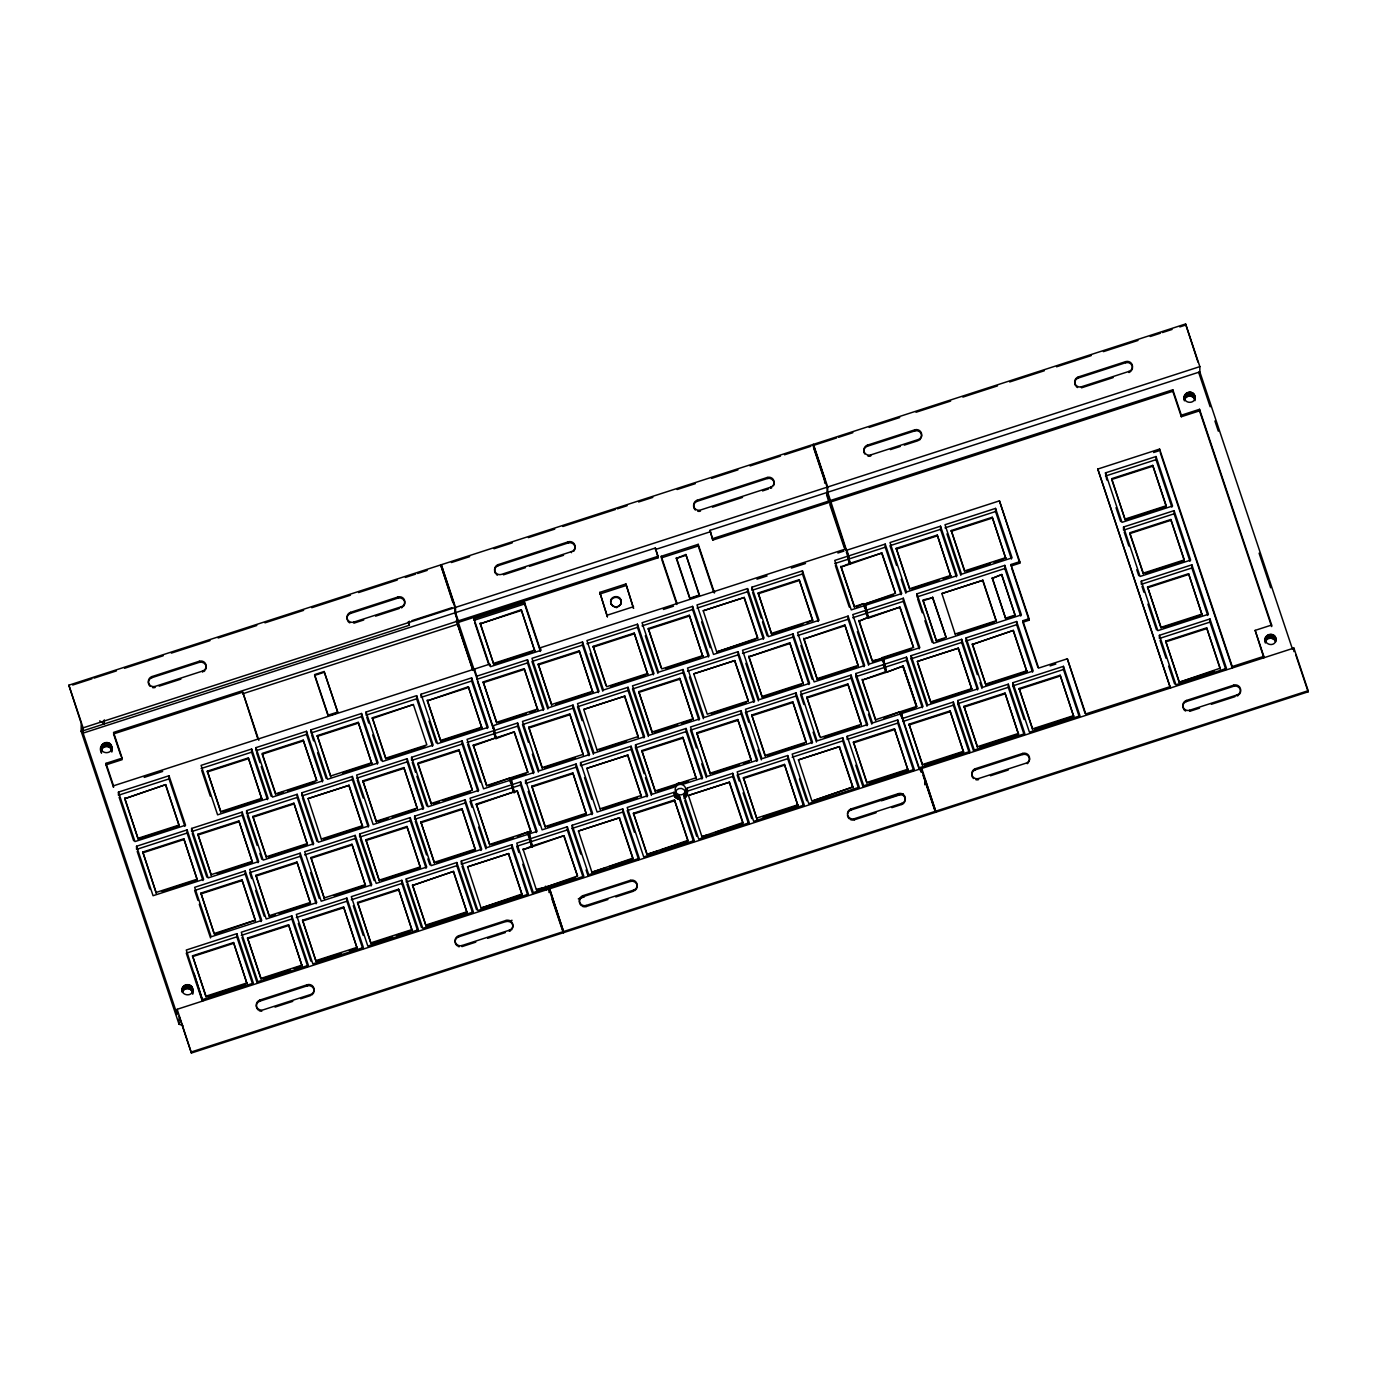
<?xml version="1.0" encoding="UTF-8"?>
<svg xmlns="http://www.w3.org/2000/svg" width="1377" height="1377" viewBox="0 0 1377 1377"><rect width="100%" height="100%" fill="white"/><g stroke="black" fill="none" stroke-linecap="round" stroke-linejoin="round"><path stroke-width="1.5" d="M182.883 1025.504L179.044 1024.23L81.191 731.394L81.209 723.252L68.85 685.195L440.692 564.914L454.944 607.567L454.944 612.834L457.698 621.079L113.551 732.409L122.14 758.125L106.012 763.34L105.995 764.872L113.516 787.334L113.516 785.802L473.808 669.274L494.274 730.533L467.044 739.346L483.568 788.814L510.781 780.019L513.759 791.913L476.287 804.03L489.764 844.394L527.236 832.276L517.373 836.287M179.044 1024.23L179.062 1016.071L191.403 1053.026L563.279 932.745L563.279 931.644L549.027 889.008L177.168 1009.289L177.151 1014.574L83.102 733.115L83.102 727.848L68.85 685.195M101.227 747.246C100.401 754.63 112.828 754.355 111.812 747.074C110.074 738.072 96.975 744.251 101.227 752.238C100.211 745.577 111.262 744.32 111.795 751.033M101.468 753.271L101.399 746.248M101.76 749.295L101.778 745.318M102.311 748.434L102.311 744.475M103.017 747.694L103.017 743.735M103.877 747.109L103.877 743.132M104.308 719.844L104.308 723.923L99.695 720.877M104.859 746.678L104.859 742.702M105.909 746.454L105.909 742.478M106.941 746.42L106.958 742.461M107.957 746.609L107.974 742.633M108.921 746.971L108.921 743.012M109.781 747.504L109.781 743.546M110.521 748.21L110.521 744.234M111.141 749.036L111.141 745.077M111.571 750L111.571 746.041M111.812 752.066L111.812 747.074M118.456 792.102L118.439 795.252L169.01 778.9L169.01 775.75L118.456 792.102L134.98 841.571L185.551 825.219L169.01 775.75M122.14 758.125L122.14 759.656L105.995 764.872M124.705 798.712L165.722 784.615L179.217 825.804L138.182 839.075L124.705 798.712L165.722 784.615M136.547 846.253L136.547 849.402L187.1 833.051L187.117 829.883L136.547 846.253L153.071 895.721L203.641 879.352L187.117 829.883M138.182 839.075L124.705 797.885M142.795 852.036L156.29 893.225L142.795 852.036L183.829 838.765L197.307 879.955L162.142 891.332M182.332 988.376C180.094 995.502 192.298 997.55 192.746 990.235C193.348 981.681 178.941 983.953 182.332 992.352C183.623 986.965 192.315 987.636 192.728 993.178M182.693 991.423L182.711 987.447M183.244 990.562L183.244 986.603M197.307 879.955L183.829 838.765M183.95 989.822L183.95 985.863M184.793 989.237L184.811 985.261M185.792 988.806L185.792 984.83M186.842 988.583L186.842 984.607M187.874 988.566L187.892 984.589M188.89 988.738L188.89 984.762M189.837 989.099L189.854 985.14M190.697 989.633L190.714 985.674M191.455 990.338L191.455 986.362M191.61 828.438L191.61 831.588L242.163 815.236L242.18 812.086L191.61 828.438L208.151 877.906L258.704 861.554L242.18 812.086M191.403 1053.026L177.168 1009.289M192.057 991.182L192.074 987.206M192.505 992.146L192.505 988.17M206.016 997L192.522 955.81L233.556 942.539L247.034 983.729L233.556 942.539M192.746 994.211L192.746 989.202M194.019 973.229L202.798 1001.01L186.274 950.027L236.844 933.675L253.368 983.144L202.798 999.495M197.858 834.221L211.352 875.411L197.858 834.221L238.892 820.95L252.387 862.14L217.222 873.517M213.71 932.263L200.904 893.105L241.939 879.834L255.416 920.197L214.399 934.294L200.904 893.105M220.819 812.344L207.325 771.172L248.359 757.901L261.837 799.073L248.359 757.901M252.697 984.314L236.827 936.825L236.844 933.675M252.387 862.14L238.892 820.95M255.416 921.024L241.939 879.834M257.499 737.934L242.748 692.132L113.534 733.924L120.952 756.093M261.079 921.609L245.209 874.12L245.226 870.97L194.656 887.322L211.18 936.79L261.75 920.421L245.226 870.97M246.603 810.64L246.603 813.807L297.174 797.438L297.174 794.288L246.603 810.64L263.145 860.109L313.698 843.757L297.174 794.288M261.028 979.202L247.533 938.012L288.568 924.742L302.062 965.931L288.568 924.742M267.499 799.658L251.63 752.169L251.647 749.019L201.076 765.371L217.6 814.84L268.171 798.488L251.647 749.019M266.346 857.613L252.852 816.441L293.886 803.17L307.381 844.342L268.308 856.993M275.28 914.603L269.41 916.497L255.915 875.307L296.95 862.036L310.445 903.226L279.187 913.33M255.95 747.625L255.95 750.775L306.503 734.423L306.52 731.273L255.95 747.625L272.474 797.094L323.044 780.742L306.52 731.273M269.41 916.497L255.915 875.307M307.725 966.516L291.855 919.027L291.855 915.877L241.285 932.229L257.826 981.698L308.379 965.346L291.855 915.877M307.381 844.342L293.886 803.17M310.445 903.226L296.95 862.036M316.108 903.811L300.238 856.322L300.238 853.172L249.667 869.524L266.209 918.993L316.762 902.623L300.238 853.172M301.787 792.791L301.787 795.958L352.357 779.589L352.357 776.439L301.787 792.791L318.328 842.259L368.898 825.907L352.357 776.439M341.462 953.194L316.056 961.404L302.561 920.215L343.596 906.944L357.091 948.133L343.596 906.944M316.71 780.518L303.233 740.137L262.198 753.408L275.693 793.789L316.71 780.518L303.233 740.137M308.052 798.591L349.07 785.32L308.052 798.591L321.529 839.763M310.995 729.827L310.978 732.977L361.549 716.625L361.549 713.475L310.995 729.827L327.519 779.296L378.09 762.927L361.549 713.475M310.927 857.527L324.404 898.699L310.927 857.527L351.944 844.256L365.439 885.428L334.181 895.549M316.056 961.404L302.561 920.215M330.721 776.8L317.244 735.611L358.261 722.34L371.756 763.529L358.261 722.34M337.692 712.064L324.129 671.511L314.61 674.592L328.156 715.145L337.692 712.064L324.129 671.511M362.753 948.719L346.884 901.229L346.884 898.079L296.313 914.431L312.854 963.9L363.408 947.548L346.884 898.079M365.439 885.428L351.944 844.256M371.101 886.013L355.232 838.524L355.232 835.374L304.678 851.726L321.202 901.195L371.773 884.843L355.232 835.374M392.531 936.67L371.05 943.624L357.555 902.434L398.59 889.163L412.084 930.353L398.59 889.163M359.655 833.946L359.655 837.096L410.226 820.744L410.226 817.594L359.655 833.946L376.196 883.414L426.75 867.062L410.226 817.594M323.492 839.144L362.564 826.493L349.07 785.32M376.351 822.035L362.857 780.845L403.891 767.574L417.386 808.764L403.891 767.574M366.075 712.012L366.075 715.162L416.629 698.81L416.646 695.643L366.075 712.012L382.599 761.464L433.17 745.112L416.646 695.643M365.903 839.729L379.398 880.919L365.903 839.729L406.938 826.458L420.433 867.648L381.36 880.282M371.05 943.624L357.555 902.434M385.818 758.985L372.324 717.796L413.358 704.525L426.853 744.888L385.818 758.159L372.324 717.796M417.73 930.938L401.86 883.449L401.877 880.282L351.307 896.651L367.831 946.102L418.401 929.75L401.877 880.282M406.267 878.87L406.267 882.02L456.837 865.668L456.837 862.501L406.267 878.87L422.808 928.339L473.361 911.97L456.837 862.501M420.433 867.648L406.938 826.458M423.049 809.349L407.179 761.86L407.179 758.71L356.609 775.062L373.15 824.53L423.703 808.179L407.179 758.71M82.74 727.882L81.191 731.394L409.313 625.261L409.313 621.182M411.585 757.281L411.585 760.431L462.138 744.079L462.156 740.929L411.585 757.281L428.109 806.75L478.68 790.398L462.156 740.929M412.515 885.463L453.549 871.383L467.044 912.572L426.009 925.843L412.515 885.463L453.549 871.383M413.358 704.525L372.324 718.605M414.632 816.165L414.632 819.315L465.202 802.963L465.202 799.813L414.632 816.165L431.173 865.634L481.726 849.265L465.202 799.813M434.375 863.138L420.88 821.949L461.915 808.678L475.409 849.867L436.337 862.501M421.069 694.215L421.069 697.364L471.623 681.013L471.64 677.863L421.069 694.215L437.593 743.683L488.164 727.331L471.64 677.863M426.009 925.843L412.515 884.654M479.885 728.553L440.812 741.187L427.318 700.824L468.352 686.727L481.847 727.917L468.352 686.727M440.692 564.914L452.861 602.506M440.812 741.187L427.318 699.998M524.534 602.369L524.534 603.987L473.963 620.356L473.963 618.721L524.534 602.369L540.214 649.307L540.232 647.792L845.977 548.889L845.977 550.404L829.866 502.226L827.112 492.45L827.129 487.183L812.878 444.53L441.294 564.725L453.653 602.765M441.294 564.725L455.546 607.377L455.546 614.176L474.394 670.599L474.411 669.084L489.661 664.144L490.505 666.657L541.075 650.305L540.232 647.792M473.12 670.41L457.698 624.246L457.698 621.079M458.3 620.889L458.3 622.421L658.086 557.788L658.086 556.274L655.332 548.029L455.546 612.645L458.3 620.889L658.086 556.274M472.363 790.174L458.868 749.794L417.833 763.065L431.328 803.445L472.363 790.174L458.868 749.794M461.329 861.055L461.329 864.205L511.9 847.853L511.9 844.703L461.329 861.055L477.871 910.524L528.424 894.172L511.9 844.703M475.409 849.867L461.915 808.678M467.578 866.839L508.612 853.568L467.578 866.839L481.072 908.028L522.107 894.757L508.612 853.568M486.683 786.026L473.292 745.129L495.668 737.9L494.274 730.533M489.764 845.22L476.287 804.03M476.786 676.176L476.769 679.343L527.494 662.922L527.511 659.772L476.786 676.176L474.411 669.084M532.796 651.528L493.706 664.162L480.212 623.798L521.246 609.718L534.741 650.891L521.246 609.718M481.072 908.028L522.107 893.948M496.684 723.097L483.189 681.925L524.224 668.654L537.718 709.826L524.224 668.654M489.661 664.144L489.661 665.659L473.963 618.721M527.511 659.772L544.035 709.241L493.31 725.645L493.31 728.812L477.44 681.322M493.706 664.162L480.229 622.989M496.271 737.693L514.327 731.858L496.271 738.52L493.31 725.645M473.292 745.955L495.668 737.9M511.074 782.79L509.765 778.074L527.821 772.239L514.327 731.858M510.781 780.019L510.764 783.169L509.197 778.246L486.787 785.51L473.292 745.129M494.877 730.344L517.614 722.994L534.138 772.463L511.401 779.812L511.401 782.962L509.765 778.074M514.327 791.723L517.304 790.759L514.327 792.532L511.401 779.812M533.467 773.633L517.597 726.144L517.614 722.994M536.462 832.534L520.592 785.045L520.592 781.895L512.933 784.374M531.832 846.063L523.002 849.729L531.832 846.872L528.871 834.032L486.563 847.716L470.022 798.247L512.296 784.563M525.549 780.38L525.549 783.53L576.102 767.178L576.12 764.011L525.549 780.38L542.09 829.849L592.644 813.48L576.12 764.011M530.799 831.123L527.821 832.913L530.799 831.123L517.304 790.759M527.821 772.239L514.327 732.684M542.228 768.4L528.734 727.211L569.768 713.94L583.263 754.321L542.228 767.591L528.734 727.211M528.871 834.032L528.871 837.182L527.236 832.276M520.592 781.895L537.116 831.347L529.457 833.825L529.457 836.992L527.821 832.087M532.417 845.874L564.019 835.65L532.417 846.683L529.457 833.825M545.292 827.353L531.797 786.164L572.832 772.893L586.327 814.082L547.237 826.716M523.002 848.92L536.479 890.11L543.554 887.821M551.712 705.299L538.218 664.127L579.252 650.856L592.73 692.029L579.252 650.856M545.326 887.253L536.496 889.284M564.019 835.65L577.514 876.013L545.912 887.063L575.534 877.476M549.01 892.52L549.027 889.008M552.057 899.301L563.279 932.745M563.864 932.556L549.612 888.819L921.179 768.624L935.431 811.277L935.431 812.361L563.864 932.556L549.612 888.819M583.177 877.424L567.307 829.935L567.307 826.768L531.023 838.507M583.263 755.13L569.768 713.94M580.767 854.136L572.178 828.403L572.178 825.253L622.748 808.901L639.272 858.353L588.719 874.722L572.178 825.253M586.327 814.082L572.832 772.893M588.908 755.715L573.039 708.226L573.056 705.076L522.485 721.428L539.009 770.896L589.58 754.544L573.056 705.076M577.514 876.013L564.019 836.459M578.426 831.037L619.461 817.766L578.426 831.037L591.921 872.226L605.605 867.803M580.56 762.583L580.56 765.732L631.114 749.381L631.131 746.231L580.56 762.583L597.102 812.051L647.655 795.699L631.131 746.231M598.393 692.614L582.523 645.125L582.523 641.975L531.97 658.326L548.494 707.795L599.064 691.443L582.523 641.975M583.745 709.43L624.779 696.142L583.745 709.43L597.239 750.603M586.809 768.366L627.843 755.095L586.809 768.366L600.303 809.556M591.921 872.226L632.955 858.129L619.461 817.766M605.983 685.505L593.177 646.347L634.212 633.076L647.689 674.265L634.212 633.076M599.804 592.385L607.395 616.758L599.804 592.385L625.915 583.951L633.523 608.324L625.915 583.951M612.713 605.828L610.923 603.333C612.283 608.135 619.891 607.928 621.096 603.126M610.854 600.269L610.854 601.095C612.025 596.241 619.65 596.086 621.027 600.871C620.683 594.451 609.804 595.639 610.665 602.076M613.574 606.362L616.569 607.687L618.617 606.224M619.461 605.622L620.166 604.899M620.717 604.055L621.251 601.095L621.096 603.935M638.618 859.541L622.748 812.051L622.748 808.901M643.92 737.917L628.05 690.428L628.067 687.278L577.497 703.63L594.021 753.099L644.591 736.747L628.067 687.278M646.932 854.428L633.437 813.239L674.472 799.968L687.966 840.349L646.932 854.428L656.691 851.279M644.126 773.685L635.52 747.952L635.537 744.802L686.09 728.45L702.631 777.919L684.317 783.84L678.259 783.014L673.887 787.214L652.061 794.271L635.537 744.802M653.352 674.85L637.482 627.361L637.482 624.194L586.929 640.563L603.453 690.015L654.023 673.663L637.482 624.194M652.233 732.822L638.739 691.633L679.773 678.362L693.268 719.551L679.773 678.362M627.843 755.095L641.338 796.285L627.843 755.921M655.28 791.775L641.785 750.585L682.82 737.315L696.297 778.504L682.82 737.315M661.098 667.69L648.292 628.514L689.326 615.244L702.804 656.433L689.326 615.244M658.086 557.788L655.332 548.029M661.27 556.291L661.253 557.926L698.242 545.963L698.242 544.328L661.27 556.291L676.83 602.885M693.612 841.708L679.532 799.572L675.143 797.317L674.024 792.309L627.189 807.456L643.713 856.924L694.283 840.572L679.532 796.422L676.141 795.08L674.024 792.309M674.351 796.199L674.351 793.049M660.599 850.005L687.966 841.158L674.472 799.968M675.143 797.317L675.16 794.168M689.911 598.978L676.348 558.408L685.884 554.501L699.447 595.071L691.822 598.358M676.141 798.23L676.141 795.08M677.277 798.935L677.277 795.786M678.534 799.4L678.534 796.25M679.532 799.572L679.532 796.422M698.931 720.137L683.061 672.647L683.061 669.48L632.491 685.849L649.032 735.318L699.585 718.949L683.061 669.48M687.295 788.023L687.243 791.482L684.128 795.458L684.128 798.626L686.744 795.872L687.278 791.173L732.753 776.473L732.753 773.306L687.295 788.023L687.484 793.324M685.075 797.954L685.092 794.787M699.43 595.897L685.884 554.501M686.021 796.973L686.021 793.823M701.96 779.089L686.09 731.6L686.09 728.45M686.744 795.872L686.744 792.722M687.243 794.649L687.243 791.482M688.431 795.458L729.466 782.188L688.431 795.458L701.926 836.648L707.795 834.737M708.466 657.018L692.597 609.529L692.597 606.379L642.043 622.731L658.567 672.2L709.138 655.848L692.597 606.379M693.767 673.835L734.802 660.564L693.767 673.835L707.262 714.198L748.296 700.927L734.802 660.564M710.239 773.994L696.762 732.805L737.779 719.534L751.274 759.915L710.239 773.185L696.762 732.805M701.926 836.648L742.96 822.551L729.466 782.188M703.234 610.751L744.268 597.48L703.234 610.751L716.728 651.923L755.801 639.289M854.48 607.395L840.986 567.014L849.747 564.191L848.352 556.015L830.451 500.505L1172.825 389.777L1172.825 391.292L712.787 540.094L710.033 530.334L827.112 492.45M712.787 540.094L710.033 530.334M714.491 591.422L714.491 592.936L698.242 544.328M716.728 651.923L757.763 637.844L744.268 597.48M751.274 760.724L737.779 719.534M753.959 702.339L738.089 654.85L738.089 651.682L687.519 668.052L704.06 717.503L754.613 701.151L738.089 651.682M756.937 761.309L741.067 713.82L741.067 710.67L690.497 727.022L707.038 776.49L757.608 760.138L741.067 710.67M743.408 777.678L756.902 818.867L743.408 777.678L784.442 764.407L797.92 805.597L762.755 816.974M763.409 639.238L747.539 591.749L747.556 588.599L696.986 604.951L713.51 654.419L764.08 638.067L747.556 588.599M748.296 700.927L734.802 661.373M801.345 684.593L762.256 697.227L748.778 656.863L789.796 642.766L803.29 683.956L789.796 642.766M765.199 756.214L751.722 715.024L792.739 701.754L806.233 742.134L765.216 755.405L751.722 715.024M751.911 587.187L751.911 590.337L802.481 573.985L802.481 570.835L751.911 587.187L768.452 636.656L819.022 620.304L802.481 570.835M802.911 624.056L771.654 634.16L758.176 592.971L799.194 579.7L812.688 620.08L806.819 622.783M762.256 697.227L748.778 656.037M771.654 634.16L758.176 592.971M797.92 805.597L784.442 764.407M803.583 806.182L787.713 758.693L787.713 755.525L737.16 771.895L753.684 821.363L804.254 804.994L787.713 755.525M806.233 742.943L792.739 701.754M808.953 684.541L793.083 637.052L793.083 633.902L742.53 650.254L759.054 699.723L809.624 683.371L793.083 633.902M811.896 743.528L796.026 696.039L796.026 692.889L745.473 709.241L761.997 758.71L812.568 742.358L796.026 692.889M798.436 759.88L839.454 746.609L798.436 759.88L811.914 801.07L852.948 786.973L839.454 746.609M812.688 620.889L799.194 579.7M856.374 666.778L817.301 679.429L803.807 639.048L844.841 624.969L858.336 666.158L844.841 624.969M819.608 736.385L806.802 697.21L847.836 683.939L861.313 724.319L820.296 737.59L806.802 697.21M812.878 445.632L812.878 444.53M1292.521 649.273L1199.832 371.893L1199.849 366.626L1185.597 323.974L813.463 444.341L813.463 445.442L836.579 437.955M817.301 679.429L803.824 638.24M824.668 483.12L824.668 479.093M830.451 500.505L827.697 492.26L827.715 486.993L813.463 444.341M840.986 567.014L849.747 563.365M858.611 788.384L842.741 740.895L842.741 737.728L792.171 754.097L808.712 803.566L859.282 787.196L842.741 737.728M847.182 736.299L847.165 739.449L897.735 723.097L897.735 719.947L847.182 736.299L863.706 785.768L914.276 769.416L897.735 719.947M861.313 725.128L847.836 683.939M863.999 666.743L848.129 619.254L848.129 616.087L797.558 632.456L814.1 681.908L864.67 665.556L848.129 616.087M850.332 563.176L881.934 552.969L850.332 564.002L847.044 550.129L999.444 500.849L1019.772 561.661L1019.772 563.193L1010.959 566.033L1010.959 564.518L1019.772 561.661M866.976 725.713L851.106 678.224L851.106 675.074L800.553 691.426L817.077 740.895L867.648 724.543L851.106 675.074M813.876 800.433L852.948 786.973M866.925 783.272L853.43 742.083L894.465 728.812L907.942 770.001L868.87 782.635M867.166 710.308L855.926 676.658L855.926 673.508L884.533 664.265L882.984 659.617L869.283 664.058L852.742 614.59L866.443 610.149L864.894 605.484L851.261 609.891L834.737 560.422L848.352 556.015M871.813 659.531L858.99 621.182L867.854 617.516L866.443 610.149M885.927 671.615L862.174 680.118L885.927 672.441L884.533 664.265M840.986 566.205L854.48 606.568L863.241 603.746L856.236 606.827M881.934 552.969L895.429 593.332L863.827 604.365L893.449 594.778M864.894 605.484L864.876 608.634L863.241 603.746M848.938 555.826L885.222 544.087L901.746 593.556L865.479 605.295L865.462 608.445L863.827 603.556M868.439 617.326L900.024 607.102L868.439 618.135L865.479 605.295M858.99 621.182L867.854 617.516M859.007 620.373L872.484 661.562L879.576 659.273M881.332 658.688L872.484 660.736M886.513 672.251L903.209 666.02L886.513 672.251L881.917 657.69L913.519 647.465L900.024 607.102M883.552 662.578L883.569 659.428L919.836 647.689L903.312 598.22L867.028 609.959M886.513 671.425L883.569 659.428M901.092 594.726L885.222 547.237L885.222 544.087M907.942 770.001L894.465 728.812M895.429 593.332L881.934 553.778M909.732 589.528L896.238 548.339L937.272 535.068L950.75 576.257L937.272 535.068M862.191 679.291L875.669 719.672L899.422 711.995L883.586 717.916M902.055 718.725L900.007 711.806L916.703 706.401L903.209 666.02M885.118 664.075L906.496 657.156L923.038 706.625L901.642 713.544L901.642 716.694L900.007 711.806M919.182 648.877L903.312 601.388L903.312 598.22M919.079 768.882L903.209 721.393L901.642 713.544M922.366 707.795L906.496 660.306L906.496 657.156M922.521 765.354L909.027 724.182L950.061 710.911L963.556 752.083L924.483 764.734M926.979 706.298L911.109 658.808L911.109 655.659L961.68 639.307L978.204 688.775L927.65 705.127L911.109 655.659M913.519 647.465L900.024 607.911M916.703 706.401L903.209 666.847M916.979 593.814L916.962 596.964L1004.831 568.512L1004.831 565.362L916.979 593.814L933.503 643.283L1021.39 614.882L1004.831 565.362M917.357 661.442L958.392 648.171L917.357 661.442L930.852 702.631L969.924 689.997M921.764 771.963L921.764 768.435L1293.898 648.068L1308.15 690.72L1308.15 691.805L936.016 812.172L924.81 778.625M924.793 784.77L924.81 780.742M932.539 597.687L923.02 599.942L936.567 641.303L923.02 600.768L932.539 597.687L946.102 637.413L932.556 596.861M936.016 812.172L921.764 768.435M956.413 576.825L940.543 529.353L940.543 526.186L889.99 542.555L906.514 592.007L957.084 575.655L940.543 526.186M941.885 593.556L982.903 580.285L941.885 593.556L955.363 634.745M963.556 752.083L950.061 710.911M964.726 571.713L951.249 530.524L992.266 517.253L1005.761 558.442L992.266 517.253M969.201 752.651L953.349 705.179L953.349 702.029L903.226 718.243M973.625 751.222L957.738 703.699L957.738 700.532L1008.308 684.18L1024.849 733.683L974.279 750.052L957.738 700.532M977.55 689.946L961.68 642.457L961.68 639.307M977.481 747.504L963.986 706.332L1005.021 693.061L1018.515 734.234L979.426 746.885M977.343 674.661L966.103 641.028L966.103 637.878L1016.674 621.509L1033.198 670.978L982.644 687.347L966.103 637.878M958.392 648.171L971.887 689.361L958.392 648.997M972.351 644.47L1013.386 630.391L1026.881 671.58L985.846 684.851L972.351 644.47L1013.386 630.391M985.846 684.851L972.351 643.661M992.249 578.374L1001.767 574.484L1015.314 615.846L1005.795 618.927L992.249 578.374L1001.767 574.484M1011.424 559.028L995.554 511.538L995.554 508.388L945.001 524.74L961.525 574.209L1012.095 557.857L995.554 508.388M982.903 580.285L996.397 621.475L982.903 581.111M999.444 500.849L1019.772 563.193M1018.515 734.234L1005.021 693.061M1005.795 618.927L992.249 577.565M1024.178 734.853L1008.291 687.33L1008.308 684.18M1024.127 719.517L1012.887 685.866L1012.887 682.699L1063.457 666.348L1079.981 715.816L1029.428 732.185L1012.887 682.699M1032.543 672.165L1016.674 624.676L1016.674 621.509M1032.63 729.672L1019.135 688.5L1060.17 675.229L1073.664 716.401L1034.592 729.053M1037.983 667.621L1022.818 622.249L1022.818 620.717L1029.067 618.703L1010.959 564.518M1022.818 622.249L1029.067 620.218L1029.067 618.703M1073.664 716.401L1060.17 675.229M1079.327 716.987L1063.457 669.497L1063.457 666.348M1022.818 620.717L1038.637 668.086L1067.33 658.791L1085.11 713.493M1097.779 469.058L1170.45 688.07L1097.779 469.058L1159.589 449.057L1232.277 666.554L1263.828 656.347L1255.153 630.373L1271.625 625.038L1199.539 409.313L1181.328 415.217L1181.328 416.732L1199.522 410.845L1199.539 409.313M1106.781 479.988L1105.456 472.879L1156.026 456.527L1172.55 505.996L1121.98 522.348L1105.456 472.879M1123.546 526.995L1123.529 530.145L1174.099 513.793L1174.099 510.643L1123.546 526.995L1140.07 576.464L1190.64 560.112L1174.099 510.643M1152.738 465.392L1166.233 506.581L1125.198 519.852L1111.704 478.662L1152.738 465.392L1166.233 505.755L1125.198 519.043M1141.309 581.18L1141.309 584.33L1191.862 567.978L1191.88 564.811L1141.309 581.18L1157.85 630.649L1208.404 614.28L1191.88 564.811M1161.052 628.153L1147.557 586.963L1188.592 573.693L1202.087 614.882L1188.592 573.693M1171.879 507.166L1156.009 459.677L1156.026 456.527M1159.4 635.313L1159.4 638.463L1209.953 622.111L1209.97 618.944L1159.4 635.313L1175.941 684.782L1226.494 668.413L1209.97 618.944M1159.589 449.057L1159.589 450.589L1153.616 452.517M1179.142 682.286L1165.648 641.097L1206.682 627.826L1220.177 668.189L1179.142 682.286L1214.307 670.909M1145.234 573.331L1184.306 560.697L1170.829 519.508L1129.794 532.779L1143.289 573.159L1184.306 559.888L1170.829 519.508M1184.409 400.827C1180.605 392.273 1195.219 388.417 1195.012 397.712C1194.685 404.39 1183.6 403.564 1184.409 396.851M1184.599 395.853L1184.581 399.829C1185.752 394.975 1193.394 394.82 1194.754 399.623L1194.771 395.647M1184.96 398.9L1184.96 394.924M1185.511 398.039L1185.511 394.063M1197.938 362.031L1185.597 323.974M1186.217 397.316L1186.217 393.34M1187.06 396.714L1187.06 392.738M1188.041 396.283L1188.058 392.307M1189.091 396.06L1189.108 392.084M1190.141 396.042L1190.158 392.066M1191.157 396.215L1191.157 392.238M1192.103 396.576L1192.121 392.617M1192.964 397.11L1192.981 393.151M1193.721 397.815L1193.721 393.839M1194.324 398.641L1194.324 394.683M1194.995 400.655L1194.995 396.679M1220.177 669.015L1206.682 627.826M1255.153 630.373L1263.828 657.862L1263.828 656.347M1265.36 642.99C1261.16 633.3 1277.856 631.165 1275.791 640.873C1274.155 647.362 1263.466 644.488 1265.549 638.033M1265.549 641.992L1265.928 637.086M1265.911 641.062L1266.479 636.243M1266.461 640.219L1267.184 635.503M1267.167 639.479L1268.028 634.917M1268.028 638.876L1269.009 638.446L1269.009 634.47M1269.009 638.446L1270.059 638.222L1270.059 634.246M1275.722 637.809L1275.722 641.785L1273.932 639.289L1271.109 638.205L1271.109 634.229M1271.625 625.038L1271.625 626.569L1199.522 410.845M1272.107 638.377L1272.124 634.418M1273.071 638.739L1273.071 634.78M1273.932 639.289L1273.932 635.313M1274.672 639.978L1274.672 636.002M1275.274 640.821L1275.291 636.845M1293.898 651.579L1293.898 648.068M150.093 686.383A5.233 5.147 0.1 0 1 151.935 677.656L151.952 676.572L199.321 661.253A5.233 5.147 0.1 0 1 205.913 664.54A5.233 5.147 0.1 0 1 202.591 671.047L202.574 672.114M205.621 669.549A5.233 5.147 0.1 0 0 199.321 662.337L199.321 661.253M258.033 1009.875A5.233 5.147 0.1 0 1 259.892 1001.148L259.892 1000.081L307.26 984.744A5.233 5.147 0.1 0 1 313.87 988.032A5.233 5.147 0.1 0 1 310.531 994.538L263.162 1009.857A5.233 5.147 0.1 0 1 256.552 1006.57A5.233 5.147 0.1 0 1 259.892 1000.081M311.753 995.02A5.233 5.147 0.1 0 0 307.26 985.829L307.26 984.744M347.245 619.908A5.233 5.147 0.1 0 1 350.584 613.402L350.584 612.335L397.953 596.998A5.233 5.147 0.1 0 1 404.563 600.286A5.233 5.147 0.1 0 1 401.223 606.792L401.223 607.859A5.233 5.147 0.1 0 0 402.445 607.274M350.584 612.335A5.233 5.147 0.1 0 0 347.245 618.824A5.233 5.147 0.1 0 0 353.855 622.111L353.855 623.179L363.717 619.994M403.495 606.396A5.233 5.147 0.1 0 0 397.953 598.083L397.953 596.998M456.82 945.569A5.233 5.147 0.1 0 1 458.679 936.842L458.679 935.758L506.047 920.438A5.233 5.147 0.1 0 1 512.657 923.726A5.233 5.147 0.1 0 1 509.318 930.215L509.318 931.3A5.233 5.147 0.1 0 0 510.557 930.714M458.679 935.758A5.233 5.147 0.1 0 0 455.339 942.264A5.233 5.147 0.1 0 0 461.949 945.534L461.949 946.619L475.771 942.143M495.427 573.4A5.233 5.147 0.1 0 1 498.181 565.689L498.181 564.622L568.271 541.832A5.233 5.147 0.1 0 1 574.88 545.103A5.233 5.147 0.1 0 1 571.541 551.609L571.541 552.676M511.59 929.836A5.233 5.147 0.1 0 0 506.047 921.506L506.047 920.438M573.813 551.23A5.233 5.147 0.1 0 0 568.271 542.899L568.271 541.832M581.094 905.464A5.233 5.147 0.1 0 1 582.936 896.737L582.936 895.67L630.322 880.351A5.233 5.147 0.1 0 1 636.914 883.621A5.233 5.147 0.1 0 1 633.575 890.127L633.575 891.194L615.812 896.943M582.213 906.221A5.233 5.147 0.1 0 0 586.206 906.531L586.206 905.446A5.233 5.147 0.1 0 1 579.614 902.159A5.233 5.147 0.1 0 1 582.936 895.67M634.814 890.626A5.233 5.147 0.1 0 0 630.305 881.418L630.322 880.351M695.333 510.041A5.233 5.147 0.1 0 1 697.175 501.314L697.192 500.247L767.282 477.458A5.233 5.147 0.1 0 1 773.891 480.745A5.233 5.147 0.1 0 1 770.552 487.234L770.552 488.319A5.233 5.147 0.1 0 0 771.774 487.733M773.581 485.737A5.233 5.147 0.1 0 0 767.282 478.525L767.282 477.458M847.595 813.841A5.233 5.147 0.1 0 1 851.072 810.003L851.089 808.936L898.458 793.617A5.233 5.147 0.1 0 1 905.05 796.904A5.233 5.147 0.1 0 1 901.728 803.393L901.711 804.478L891.848 807.662M850.349 819.504A5.233 5.147 0.1 0 0 854.342 819.797L854.36 818.713A5.233 5.147 0.1 0 1 847.75 815.442A5.233 5.147 0.1 0 1 851.089 808.936M864.687 453.928A5.233 5.147 0.1 0 1 867.424 446.217L867.441 445.15L914.81 429.831A5.233 5.147 0.1 0 1 921.42 433.118A5.233 5.147 0.1 0 1 918.08 439.607L870.712 454.926A5.233 5.147 0.1 0 1 864.102 451.656A5.233 5.147 0.1 0 1 867.441 445.15M870.712 454.926L870.694 456.011A5.233 5.147 0.1 0 1 867.992 456.148M904.758 801.896A5.233 5.147 0.1 0 0 898.458 794.684L898.458 793.617M921.11 438.11A5.233 5.147 0.1 0 0 914.81 430.898L914.81 429.831M973.505 778.539A5.233 5.147 0.1 0 1 975.346 769.812L975.364 768.727L1022.732 753.408A5.233 5.147 0.1 0 1 1029.325 756.696A5.233 5.147 0.1 0 1 1026.003 763.185L978.634 778.521A5.233 5.147 0.1 0 1 972.024 775.234A5.233 5.147 0.1 0 1 975.364 768.727M1029.032 761.705A5.233 5.147 0.1 0 0 1022.732 754.493L1022.732 753.408M1075.54 385.749A5.233 5.147 0.1 0 1 1078.277 378.038L1078.277 376.971L1125.646 361.635A5.233 5.147 0.1 0 1 1132.255 364.922A5.233 5.147 0.1 0 1 1128.916 371.429L1128.916 372.496A5.233 5.147 0.1 0 0 1130.138 371.91M1078.277 376.971A5.233 5.147 0.1 0 0 1074.938 383.46A5.233 5.147 0.1 0 0 1081.547 386.748L1081.547 387.815L1113.132 377.608M1131.188 371.033A5.233 5.147 0.1 0 0 1125.646 362.719L1125.646 361.635M1183.05 708.053A5.233 5.147 0.1 0 1 1186.389 701.547L1186.389 700.48L1233.758 685.144A5.233 5.147 0.1 0 1 1240.367 688.431A5.233 5.147 0.1 0 1 1237.028 694.937L1237.028 696.005A5.233 5.147 0.1 0 0 1238.267 695.419M1186.389 700.48A5.233 5.147 0.1 0 0 1183.067 706.969A5.233 5.147 0.1 0 0 1189.659 710.257L1189.659 711.324L1199.522 708.139M1239.3 694.542A5.233 5.147 0.1 0 0 1233.758 686.228L1233.758 685.144M921.161 772.101L921.179 768.624M72.706 685.04L91.966 678.809M93.997 678.155L116.391 670.909M124.532 668.275L163.192 655.762M171.333 653.128L210.01 640.632M218.134 637.999L256.81 625.485M264.952 622.852L303.611 610.355M311.753 607.722L350.429 595.208M358.571 592.575L397.23 580.061M405.372 577.428L415.544 574.14M417.575 573.486L427.214 570.371M451.432 562.539L469.66 556.635M493.964 548.769L512.21 542.882M528.407 537.632L554.742 529.112M562.849 526.496L615.519 509.456M617.447 508.836L627.086 505.72M638.635 501.985L652.818 497.39M677.14 489.523L695.368 483.637M711.582 478.387L737.917 469.867M750.069 465.942L780.449 456.114M784.511 454.806L810.846 446.286M838.61 437.301L852.862 432.688M869.162 427.421L899.715 417.541M916.015 412.257L950.629 401.068M962.85 397.11L997.482 385.904M1009.702 381.963L1044.334 370.757M1056.555 366.798L1091.186 355.61M1103.407 351.651L1138.022 340.446M1150.243 336.504L1160.432 333.2M1162.481 332.545L1172.102 329.43M1179.814 326.934L1185.58 325.058M498.181 565.689L568.271 542.899M151.935 677.656L199.321 662.337M350.584 613.402L397.953 598.083M697.175 501.314L767.282 478.525M867.424 446.217L914.81 430.898M1078.277 378.038L1125.646 362.719M571.541 551.609L501.452 574.398A5.233 5.147 0.1 0 1 494.842 571.111A5.233 5.147 0.1 0 1 498.181 564.622M202.591 671.047L155.222 686.366A5.233 5.147 0.1 0 1 148.613 683.078A5.233 5.147 0.1 0 1 151.952 676.572M353.855 622.111L401.223 606.792M770.552 487.234L700.463 510.024A5.233 5.147 0.1 0 1 693.853 506.736A5.233 5.147 0.1 0 1 697.192 500.247M1081.547 386.748L1128.916 371.429M159.164 686.159L180.869 679.136M375.56 616.156L399.244 608.496M503.448 574.829L525.48 567.651M529.474 566.36L563.537 555.292M712.46 507.201L742.513 497.424M762.531 490.918L768.538 488.955M890.437 449.625L900.3 446.423M904.259 445.15L918.063 440.692M411.912 620.648L451.897 607.705M83.102 727.848L454.944 607.567M455.546 607.377L827.129 487.183M827.715 486.993L1199.849 366.626M83.102 733.115L454.944 612.834M827.697 492.26L1199.832 371.893M655.332 549.543L710.033 531.849M712.787 538.579L829.866 500.694M242.731 693.767L457.698 624.246M324.129 672.32L314.61 675.401L328.156 715.971M676.348 558.408L685.884 555.327M480.212 623.798L521.246 610.527M599.804 594.021L625.915 585.569M607.412 615.14L633.523 606.689M699.447 595.071L689.911 598.152L676.348 557.582M330.067 715.351L335.781 713.493M493.706 663.353L534.741 650.082M144.206 777.403L162.641 771.447M663.37 609.477L673.473 606.207M756.971 579.201L767.092 575.93M791.362 568.081L805.511 563.503M837.887 553.02L843.946 551.058M201.076 768.538L251.63 752.169M582.523 645.125L531.952 661.494L547.822 708.983M586.912 643.713L637.482 627.361M642.026 625.881L692.597 609.529M696.986 608.118L747.539 591.749M834.737 563.572L848.352 559.165M848.938 558.976L885.222 547.237M940.543 529.353L889.972 545.705L896.599 565.482M944.983 527.89L995.554 511.538M1105.456 476.029L1156.009 459.677M207.325 771.981L248.359 758.71M303.233 740.964L262.198 754.235L275.693 794.598M317.244 736.42L358.261 723.149M427.318 700.824L468.352 687.553M483.189 682.734L524.224 669.463M538.218 664.936L579.252 651.665M593.177 647.156L634.195 633.885M648.292 629.341L689.309 616.07M758.159 593.797L799.194 580.526M896.238 549.148L937.255 535.877M951.249 531.35L992.266 518.079M1152.738 466.218L1111.704 479.489L1125.198 519.852M138.199 838.266L179.217 824.995M261.854 798.264L220.819 811.535L207.325 771.172M371.756 762.703L330.721 775.974L317.244 735.611M440.812 740.378L481.847 727.108M537.718 709.017L496.684 722.288L483.189 681.925M592.73 691.22L551.712 704.49L538.218 664.127M647.689 673.439L606.672 686.71L593.177 646.347M702.804 655.607L661.786 668.895L648.292 628.514M771.654 633.351L812.688 620.08M950.75 575.431L909.732 588.702L896.238 548.339M1005.761 557.616L964.726 570.904L951.249 530.524M222.764 811.724L259.892 799.71M277.638 793.961L283.507 792.068M287.414 790.811L314.765 781.964M342.443 772.996L369.811 764.149M387.763 758.348L424.891 746.334M498.629 722.477L525.997 713.63M529.904 712.357L535.756 710.463M555.62 704.043L590.785 692.665M610.579 686.262L645.744 674.885M665.693 668.43L700.859 657.07M911.677 588.891L939.028 580.044M942.935 578.77L948.805 576.877M966.688 571.076L990.132 563.503M994.039 562.229L1003.816 559.079M356.609 778.212L407.179 761.86M467.044 742.496L494.274 733.683M494.877 733.493L517.597 726.144M573.039 708.226L522.485 724.577L528.424 742.392M628.05 690.428L577.497 706.78L582.11 720.636M683.061 672.647L632.491 688.999L648.36 736.488M687.519 671.201L738.089 654.85M742.513 653.404L793.083 637.052M797.558 635.606L848.129 619.254M852.742 617.739L866.443 613.299M867.028 613.109L903.312 601.388M142.795 852.845L183.829 839.574M197.858 835.047L238.892 821.776M252.852 817.25L293.886 803.979M362.857 781.671L403.891 768.4M458.868 750.62L417.833 763.891L431.328 804.254M528.734 728.037L569.768 714.766M638.739 692.442L679.773 679.171M748.778 656.863L789.796 643.593M803.807 639.048L844.841 625.778M1170.829 520.334L1129.794 533.605L1143.289 573.968M156.29 892.399L197.324 879.128M211.352 874.602L252.387 861.313M307.381 843.533L266.346 856.804L252.852 816.441M321.529 838.954L362.564 825.684M417.386 807.955L376.351 821.226L362.857 780.845M955.363 633.936L996.397 620.666M597.239 749.794L638.274 736.523L624.779 696.142M693.268 718.725L652.233 731.996L638.739 691.633M762.256 696.418L803.29 683.147M817.301 678.603L858.336 665.332M936.567 640.494L946.102 637.413M1005.795 618.101L1015.314 615.02M378.314 821.398L388.073 818.248M391.98 816.974L415.424 809.401M433.273 803.617L439.143 801.724M443.05 800.467L470.4 791.62M488.818 785.665L509.197 778.246M509.765 778.883L525.807 773.702M544.173 767.764L575.448 757.66M599.184 749.983L626.535 741.136M654.195 732.185L677.639 724.595M681.546 723.338L691.306 720.171M711.169 713.751L746.334 702.373M881.917 658.499L911.54 648.928M957.325 634.126L994.452 622.111M938.477 640.701L944.192 638.842M245.209 874.12L194.656 890.471L197.961 900.369M300.238 856.322L249.667 872.674L251.647 878.612M304.661 854.893L355.232 838.524M512.296 787.73L470.022 801.397L472.001 807.335M512.915 787.524L520.592 785.045M635.52 747.952L686.09 731.6M741.067 713.82L690.497 730.171L696.452 747.986M796.026 696.039L745.456 712.391L748.761 722.288M851.106 678.224L800.536 694.576L803.858 704.473M855.926 676.658L884.533 667.415M885.118 667.225L906.496 660.306M911.109 658.808L961.68 642.457M966.103 641.028L1016.674 624.676M200.904 893.914L241.939 880.643M255.915 876.133L296.95 862.845M310.927 858.336L351.944 845.065M365.903 840.555L406.938 827.284M420.88 822.757L461.915 809.487M476.27 804.856L513.759 791.913M531.797 786.973L572.832 773.702M641.785 751.412L682.82 738.141M696.745 733.631L737.779 720.36M751.722 715.851L792.739 702.58M806.802 698.036L847.836 684.765M1147.557 587.772L1188.592 574.502M214.399 933.468L255.416 920.197M269.41 915.671L310.445 902.4M324.404 897.89L365.439 884.619M379.398 880.11L420.433 866.822M475.409 849.041L434.375 862.312L420.88 821.949M586.327 813.256L545.292 826.527L531.797 786.164M600.303 808.747L641.338 795.458M696.297 777.695L655.28 790.966L641.785 750.585M930.852 701.822L971.887 688.552M985.846 684.025L1026.881 670.754M1202.087 614.056L1161.052 627.327L1147.557 586.963M491.744 844.583L513.432 837.56M602.248 808.919L637.431 797.541M657.225 791.138L676.761 784.821M682.631 782.928L688.483 781.034M712.202 773.358L739.552 764.51M743.46 763.254L749.312 761.361M767.161 755.577L804.288 743.58M824.203 737.143L859.368 725.765M900.007 712.615L914.844 707.812M1162.997 627.516L1200.124 615.502M1050.117 665.883L1055.849 664.024M530.438 838.696L516.754 843.137L533.278 892.589L546.962 888.165M236.827 936.825L186.274 953.177L202.144 1000.666M241.285 935.379L291.855 919.027M296.313 917.581L346.884 901.229M351.307 899.801L401.86 883.449M516.736 846.287L530.438 841.863M531.023 841.674L567.307 829.935M572.178 828.403L622.748 812.051M674.007 795.458L627.189 810.605L634.453 832.379M787.713 758.693L737.143 775.044L739.139 780.983M792.171 757.247L842.741 740.895M957.738 703.699L1008.291 687.33M1012.887 685.866L1063.457 669.497M903.209 721.393L953.349 705.179M192.522 956.636L233.556 943.365M247.533 938.839L288.568 925.568M302.561 921.041L343.596 907.77M357.555 903.243L398.59 889.972M633.437 814.065L674.472 800.794M743.408 778.487L784.442 765.216M853.43 742.909L894.448 729.638M909.027 724.99L950.061 711.72M963.986 707.141L1005.021 693.87M1019.135 689.309L1060.17 676.038M1165.648 641.906L1206.682 628.635M247.034 982.92L206.016 996.191L192.522 955.81M302.062 965.122L261.028 978.393L247.533 938.012M316.056 960.595L357.091 947.324M371.05 942.797L412.084 929.527M426.009 925.017L467.044 911.746M756.902 818.041L797.92 804.77M907.942 769.192L866.925 782.463L853.43 742.083M963.556 751.274L922.521 764.545L909.027 724.182M1018.515 733.425L977.481 746.695L963.986 706.332M1073.664 715.592L1032.63 728.863L1019.135 688.5M207.961 996.363L245.089 984.366M262.99 978.565L290.34 969.718M294.248 968.461L300.1 966.568M349.276 950.664L355.128 948.77M396.438 935.396L410.122 930.972M609.512 866.529L632.955 858.955L619.461 818.575M715.61 832.224L742.96 823.377L729.466 782.997M547.547 887.976L583.848 876.237L567.307 826.768M1170.467 686.538L1085.764 713.94L1067.33 658.791M259.892 1001.148L307.26 985.829M458.679 936.842L506.047 921.506M582.936 896.737L630.305 881.418M851.072 810.003L898.458 794.684M975.346 769.812L1022.732 754.493M1186.389 701.547L1233.758 686.228M508.302 921.506L512.055 920.284M578.288 898.854L584.347 896.892M881.452 800.794L903.123 793.789M461.949 945.534L509.318 930.215M586.206 905.446L633.575 890.127M854.36 818.713L901.728 803.393M1189.659 710.257L1237.028 694.937M275.004 1007.103L292.767 1001.354M300.668 998.807L310.531 995.605M487.613 938.322L505.376 932.573M990.459 775.767L1008.222 770.018M586.206 906.531L607.928 899.508M854.342 819.797L876.065 812.774M1211.364 704.301L1235.049 696.642M191.42 1051.942L563.279 931.644M563.864 931.454L935.431 811.277M936.016 811.087L1308.15 690.72M1270.059 638.222L1271.109 638.205M1295.791 654.85L1308.15 691.805M1198.61 372.22L1210.159 406.783M1214.91 421.018L1218.318 431.19M1259.094 553.193L1270.644 587.755M1172.825 389.777L1181.328 415.217M1172.825 391.292L1181.328 416.732M1160.277 452.62L1232.277 668.069M1174.099 513.793L1189.969 561.282M1191.862 567.978L1207.732 615.467M1209.953 622.111L1225.84 669.601M1165.648 641.097L1179.142 681.46M1116.024 507.683L1120.654 521.539M1124.2 532.124L1128.83 545.981M1136.765 569.717L1138.745 575.655M1141.963 586.309L1143.943 592.248M1147.919 604.107L1156.508 629.84M1160.054 640.443L1166.009 658.24M1168.66 666.158L1174.598 683.973M1011.63 568.047L1029.067 620.218M1004.831 568.512L1020.718 616.053M1001.767 575.293L1015.314 615.846M1013.386 631.2L1026.881 671.58M946.963 533.828L960.853 575.379M979.994 682.579L981.973 688.517M953.349 702.029L969.873 751.481L919.733 767.643L921.075 771.688M917.633 598.943L922.263 612.799M924.896 620.7L932.177 642.474M901.212 579.338L905.842 593.194M918.046 664.282L930.852 702.631M903.088 666.881L916.48 706.952M814.117 447.405L824.668 478.989M813.514 447.577L825.219 482.587M923.089 775.406L935.431 812.361M919.819 769.846L901.057 713.734L872.467 722.977L855.926 673.508M827.112 493.982L829.315 500.574M881.917 657.69L883.018 660.96M826.94 493.982L828.954 499.989M830.279 503.982L844.996 547.994M846.321 551.988L850.332 564.002M865.806 610.269L868.439 618.135M881.332 657.879L882.433 661.149M899.422 711.995L900.506 715.248M826.579 494.825L828.61 500.935M829.987 505.015L844.29 547.857M847.716 558.064L849.747 564.191M865.221 610.459L867.854 618.325M883.311 664.575L885.927 672.441M897.735 723.097L913.605 770.586M835.391 565.551L849.282 607.102M857.372 631.595L868.612 665.229M862.863 682.131L875.669 720.481M868.491 714.267L871.796 724.147M802.481 573.985L818.351 621.475M855.771 765.182L863.035 786.938M839.454 747.418L852.948 787.799M800.863 645.503L812.103 679.136M813.101 732.168L816.423 742.065M752.582 592.317L761.171 618.049M762.497 622.008L767.127 635.847M744.268 598.289L757.746 638.653M799.452 779.003L806.715 800.777M745.818 663.301L758.383 700.893M698.242 545.963L713.82 592.54M758.021 750L761.326 759.88M701.616 621.956L710.205 647.689M743.098 792.859L751.704 818.575M661.941 559.94L676.83 604.503M732.753 773.306L749.277 822.775L698.724 839.127L684.128 795.458M732.753 776.473L748.623 823.962M689.498 677.14L703.389 718.691M701.736 763.805L706.367 777.661M645.331 635.778L657.896 673.37M684.782 800.605L696.728 836.338M624.779 696.969L638.257 737.332M645.452 777.644L651.39 795.441M631.114 749.381L646.983 796.87M590.217 653.61L602.782 691.202M633.437 813.239L646.932 853.62M588.736 740.43L593.367 754.269M584.519 777.609L591.8 799.366M524.534 603.987L540.404 651.476M576.102 767.178L591.972 814.668M527.494 662.922L543.364 710.412M586.068 869.954L588.048 875.892M532.4 754.269L538.355 772.067M474.635 622.335L488.508 663.886M528.183 791.448L539.44 825.081M517.304 791.568L530.799 831.949M545.912 886.237L546.996 889.508M457.009 621.061L473.258 669.652M494.24 732.444L496.271 738.52M512.364 786.68L514.327 792.532M529.784 838.817L532.417 846.683M545.326 886.427L546.411 889.697M456.252 620.734L472.552 669.549M493.637 732.598L495.668 738.709M511.796 786.869L513.759 792.722M529.216 839.006L531.832 846.872M471.623 681.013L487.492 728.502M516.84 846.58L518.802 852.466M522.761 864.274L532.606 893.776M511.9 847.853L527.77 895.343M508.612 854.394L522.107 894.757M467.698 744.475L480.263 782.067M462.138 744.079L478.008 791.568M478.611 827.129L485.892 848.886M408.177 621.853L409.313 625.261M465.202 802.963L481.072 850.452M429.004 721.118L436.268 742.874M416.629 698.81L432.498 746.3M461.983 866.185L476.545 909.715M456.837 865.668L472.707 913.158M453.549 872.192L467.044 912.572M412.239 762.41L415.544 772.308M416.87 776.267L426.784 805.941M415.286 821.294L426.543 854.928M427.851 858.887L429.848 864.825M410.226 820.744L426.095 868.233M366.73 717.142L368.709 723.08M372.685 734.939L381.274 760.672M361.549 716.625L377.418 764.115M406.921 884L421.482 927.53M357.263 780.191L363.218 798.006M352.357 779.589L368.227 827.078M349.07 786.129L362.564 826.493M360.309 839.075L374.2 880.626M311.65 734.957L313.629 740.895M317.588 752.771L326.194 778.487M306.503 734.423L322.373 781.912M353.287 905.739L363.201 935.413M302.458 797.937L317.003 841.467M297.174 797.438L313.044 844.927M310.617 872.691L319.206 898.424M242.748 692.132L258.842 740.327M256.604 752.754L259.909 762.651M261.234 766.61L271.149 796.285M298.293 923.519L310.858 961.112M247.258 815.786L257.189 845.461M259.823 853.379L261.819 859.317M242.163 815.236L258.033 862.725M255.623 890.489L264.212 916.204M201.731 770.5L210.32 796.233M241.939 937.358L257.155 982.868M192.264 833.567L206.808 877.097M169.01 778.9L184.879 826.389M187.1 833.051L202.97 880.54M165.722 785.441L179.217 825.804M199.269 904.328L210.526 937.961M119.111 797.231L133.655 840.762M137.201 851.382L149.766 888.974M106.012 763.34L113.516 785.802M621.027 600.062L621.268 602.937M610.923 604.142L610.665 601.267M1185.666 711.031A5.233 5.147 0.1 0 1 1183.652 709.258M978.617 779.589A5.233 5.147 0.1 0 1 975.914 779.743M1028.258 762.806A5.233 5.147 0.1 0 1 1027.225 763.684M1077.554 387.522A5.233 5.147 0.1 0 1 1076.418 386.765M920.335 439.229A5.233 5.147 0.1 0 1 919.302 440.106M700.445 511.108A5.233 5.147 0.1 0 1 697.743 511.246M849.23 818.747A5.233 5.147 0.1 0 1 847.492 815.184M903.983 803.015A5.233 5.147 0.1 0 1 901.711 804.478M497.441 575.173A5.233 5.147 0.1 0 1 496.322 574.416M675.246 792.498A5.319 5.233 0.1 0 1 685.505 791.93M261.819 1011.183A5.233 5.147 0.1 0 1 259.169 1010.632M349.861 622.886A5.233 5.147 0.1 0 1 347.83 621.113M155.205 687.433A5.233 5.147 0.1 0 1 152.503 687.588M204.846 670.651A5.233 5.147 0.1 0 1 203.813 671.528M459.247 946.756A5.233 5.147 0.1 0 1 457.956 946.326M684.438 793.1L683.371 793.978A5.319 5.233 0.1 0 1 679.377 794.736L678.069 794.271A5.319 5.233 0.1 0 1 675.935 786.852A5.319 5.233 0.1 0 1 683.646 785.406A5.319 5.233 0.1 0 1 684.438 793.1"/></g></svg>
